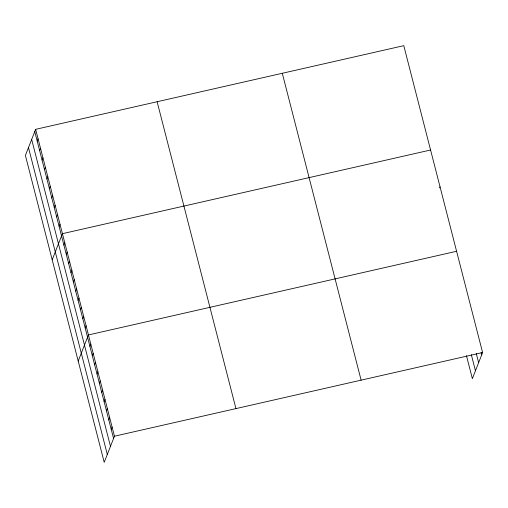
<?xml version="1.0" encoding="UTF-8"?>
<svg xmlns="http://www.w3.org/2000/svg" width="508" height="508" viewBox="0 0 508 508"><rect width="100%" height="100%" fill="white"/><g stroke="black" fill="none" stroke-linecap="round" stroke-linejoin="round"><path stroke-width="0.76" d="M35.636 129.343L25.4 155.454L104.216 462.331L114.452 436.213L35.636 129.343L403.784 45.669L482.6 352.546L472.364 378.657L466.452 355.644M37.186 141.078L38.068 138.824M39.624 150.565L40.507 148.311M42.056 160.052L42.945 157.798M44.494 169.539L45.377 167.278M46.933 179.019L47.816 176.765M49.365 188.506L50.254 186.252M51.803 197.993L52.686 195.739M54.242 207.48L55.124 205.219M56.674 216.96L57.556 214.706M59.112 226.447L59.995 224.193M52.197 259.791L62.433 233.68L430.581 150.006M63.913 245.135L64.795 242.881M66.275 254.343L67.158 252.089M68.644 263.55L69.526 261.296M71.006 272.758L71.888 270.504M73.368 281.965L74.257 279.711M75.736 291.167L76.619 288.912M78.099 300.374L78.981 298.12M80.461 309.582L81.35 307.327M82.829 318.789L83.712 316.535M85.192 327.997L86.074 325.736M78.207 361.061L88.443 334.943L456.59 251.276M89.922 346.405L90.805 344.151M92.285 355.613L93.167 353.358M94.653 364.82L95.536 362.566M97.015 374.028L97.898 371.767M99.377 383.229L100.26 380.975M101.746 392.436L102.629 390.182M104.108 401.644L104.991 399.39M106.47 410.851L107.353 408.597M108.839 420.059L109.722 417.798M111.201 429.26L112.084 427.006M439.598 187.96L440.042 186.83M114.452 436.213L482.6 352.546M481.127 352.495L481.717 354.8M476.269 353.466L478.631 362.674M471.316 354.673L475.45 370.783M282.296 73.279L361.112 380.155M157.124 101.727L235.941 408.603M34.754 131.597L113.563 438.468M31.667 139.471L110.477 446.341M28.486 147.58L107.302 454.457"/></g></svg>
